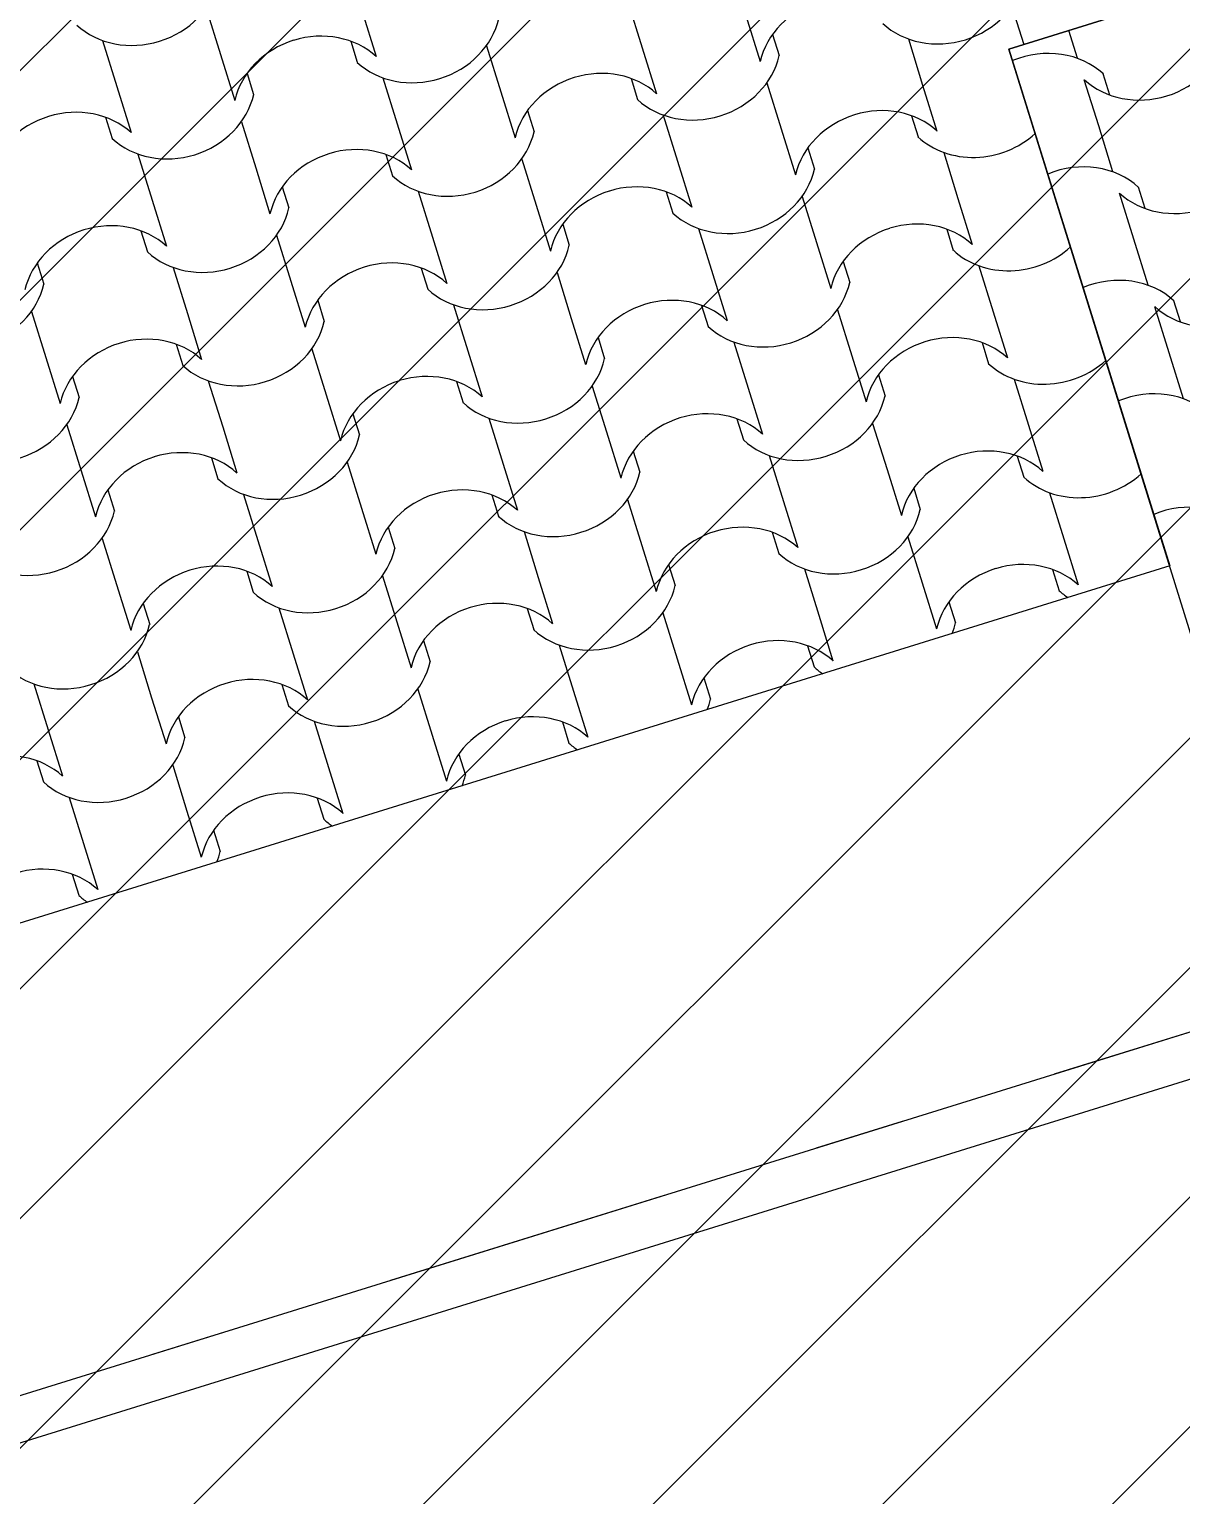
# Model space of a CAD drawing. Header units: metres. Extents: x -111189 to -108577, y -72951 to -72647.
# Drawn here: x -110194.27 to -110192.994, y -72662.649 to -72661.024 of the extents above; entities that cross this region are included whole.
import ezdxf

# ---------------------------------------------------------------- set-up
doc = ezdxf.new("R2010")
doc.units = ezdxf.units.M
doc.header["$MEASUREMENT"] = 0
doc.set_wipeout_variables(frame=1)
doc.linetypes.add('Dot & Dashed', pattern=[0.670278, 0.3175, -0.176389, 0, -0.176389])
doc.linetypes.add('Wipeout_Contour', pattern=[1, 0, -1])
for name, color, linetype in [('00 - Cotas Implantação', 7, 'Continuous'), ('02 - PASSEIOS', 7, 'Continuous'), ('03 - COBERTURA', 7, 'Continuous'), ('05 - VIGA', 7, 'Continuous'), ('13 - IMPLANTAÇÃO (apoio).Layer Apoio', 7, 'Continuous')]:
    doc.layers.add(name, color=color, linetype=linetype)
doc.styles.add('ESTILO_GERADO_2', font='malgunsl.ttf')
doc.dimstyles.new('ESTILO_GERADO__1', dxfattribs={"dimtxt": 0.15, "dimasz": 0.095, "dimexe": 0.18, "dimexo": 0.5, "dimgap": 0, "dimtad": 1, "dimzin": 0, "dimdsep": 46, "dimtxsty": 'ESTILO_GERADO_2', "dimblk": 'ARROWHEAD_2', "dimblk1": 'ARROWHEAD_2', "dimblk2": 'ARROWHEAD_2', "dimcen": 0.09, "dimclrd": 7, "dimclre": 7, "dimclrt": 7, "dimadec": 0, "dimazin": 0, "dimtfac": 1, "dimtdec": 4, "dimtmove": 0, "dimatfit": 3, "dimfxl": 1, "dimtolj": 1, "dimtzin": 0, "dimarcsym": 0})

# ---------------------------------------------------------------- blocks, each defined once
blk = doc.blocks.new('Malha_8_1', base_point=(-111182.45, -72914.5203))
at = {"color": 254, "linetype": 'Wipeout_Contour', "lineweight": 0, "ltscale": 1861428.278801215}
blk.add_wipeout([(-111182.45, -72914.5203), (-111181.1398, -72916.9324), (-111179.283, -72920.3506), (-111178.6992, -72921.4255), (-111173.1932, -72931.5618), (-111171.3979, -72934.867), (-111163.9365, -72948.6033), (-111162.5896, -72948.18), (-111170.1617, -72934.1975), (-111171.9536, -72930.8885), (-111177.4458, -72920.7467), (-111178.0283, -72919.6711), (-111179.8807, -72916.2505), (-111181.0503, -72914.0907)], dxfattribs=at).dxf.layer = '02 - PASSEIOS'
blk = doc.blocks.new('Viga_17_1', base_point=(-111170.9394, -72925.3738))
at = {"layer": '05 - VIGA', "color": 7, "linetype": 'Continuous', "lineweight": 13}
for p, q in [((-111170.9394, -72925.3738), (-111168.4566, -72924.602)), ((-111170.9246, -72925.4216), (-111168.4418, -72924.6498)), ((-111170.9246, -72925.4216), (-111170.9394, -72925.3738))]:
    blk.add_line(p, q, dxfattribs=at)
at = {"layer": '05 - VIGA', "color": 7, "linetype": 'Dot & Dashed', "lineweight": 13}
blk.add_line((-111170.9394, -72925.3738), (-111168.4566, -72924.602), dxfattribs=at)
blk = doc.blocks.new('Cobertura_1_1', base_point=(-111163.2146, -72915.6944))
at = {"layer": '03 - COBERTURA', "color": 253, "linetype": 'Continuous', "lineweight": 9}
for p, q in [((-111169.2055, -72923.499), (-111169.1896, -72923.55)), ((-111168.7799, -72923.5046), (-111168.7669, -72923.5466)), ((-111169.6731, -72923.5064), (-111169.6572, -72923.5574)), ((-111169.5004, -72923.5087), (-111169.4845, -72923.5597)), ((-111169.0748, -72923.5143), (-111169.059, -72923.5653)), ((-111169.0452, -72923.5353), (-111169.0379, -72923.5588)), ((-111169.7879, -72923.5421), (-111169.772, -72923.5931)), ((-111169.5128, -72923.5428), (-111169.5055, -72923.5662)), ((-111169.3623, -72923.5478), (-111169.3465, -72923.5988)), ((-111169.1896, -72923.55), (-111169.1738, -72923.601)), ((-111168.8947, -72923.5403), (-111168.8789, -72923.5914)), ((-111169.6572, -72923.5574), (-111169.6414, -72923.6084)), ((-111169.6277, -72923.5785), (-111169.6204, -72923.6019)), ((-111169.4771, -72923.5834), (-111169.4613, -72923.6345)), ((-111169.2021, -72923.5841), (-111169.1948, -72923.6076)), ((-111169.772, -72923.5931), (-111169.7562, -72923.6441)), ((-111169.3465, -72923.5988), (-111169.3306, -72923.6498)), ((-111169.0516, -72923.5891), (-111169.0357, -72923.6401)), ((-111168.8789, -72923.5914), (-111168.863, -72923.6424)), ((-111169.3169, -72923.6198), (-111169.3096, -72923.6432)), ((-111169.7845, -72923.6272), (-111169.7772, -72923.6507)), ((-111169.634, -72923.6322), (-111169.6181, -72923.6832)), ((-111169.4613, -72923.6345), (-111169.4454, -72923.6855)), ((-111169.1664, -72923.6248), (-111169.1505, -72923.6758)), ((-111168.8913, -72923.6254), (-111168.884, -72923.6489)), ((-111169.0357, -72923.6401), (-111169.0199, -72923.6911)), ((-111169.7488, -72923.6679), (-111169.7329, -72923.7189)), ((-111169.4737, -72923.6686), (-111169.4664, -72923.692)), ((-111169.0061, -72923.6611), (-111168.9988, -72923.6846)), ((-111168.8556, -72923.6661), (-111168.8398, -72923.7171)), ((-111169.6181, -72923.6832), (-111169.6023, -72923.7342)), ((-111169.3232, -72923.6735), (-111169.3074, -72923.7246)), ((-111169.1505, -72923.6758), (-111169.1347, -72923.7268)), ((-111169.5886, -72923.7042), (-111169.5813, -72923.7277)), ((-111169.438, -72923.7092), (-111169.4222, -72923.7602)), ((-111169.163, -72923.7099), (-111169.1557, -72923.7333)), ((-111169.0125, -72923.7149), (-111168.9966, -72923.7659)), ((-111168.8398, -72923.7171), (-111168.8239, -72923.7682)), ((-111169.7329, -72923.7189), (-111169.7171, -72923.7699)), ((-111169.3074, -72923.7246), (-111169.2915, -72923.7756)), ((-111169.2778, -72923.7456), (-111169.2705, -72923.769)), ((-111169.7454, -72923.753), (-111169.7381, -72923.7765)), ((-111169.5949, -72923.758), (-111169.579, -72923.809)), ((-111169.4222, -72923.7602), (-111169.4063, -72923.8113)), ((-111169.1273, -72923.7506), (-111169.1114, -72923.8016)), ((-111168.9966, -72923.7659), (-111168.9808, -72923.8169)), ((-111168.8522, -72923.7512), (-111168.8449, -72923.7747)), ((-111169.8602, -72923.7887), (-111169.8529, -72923.8121)), ((-111169.7097, -72923.7937), (-111169.6938, -72923.8447)), ((-111169.4346, -72923.7943), (-111169.4273, -72923.8178)), ((-111168.967, -72923.7869), (-111168.9597, -72923.8104)), ((-111168.8165, -72923.7919), (-111168.8007, -72923.8429)), ((-111169.579, -72923.809), (-111169.5632, -72923.86)), ((-111169.2841, -72923.7993), (-111169.2683, -72923.8503)), ((-111169.1114, -72923.8016), (-111169.0956, -72923.8526)), ((-111169.5494, -72923.83), (-111169.5422, -72923.8535)), ((-111169.8665, -72923.8424), (-111169.8507, -72923.8935)), ((-111169.6938, -72923.8447), (-111169.678, -72923.8957)), ((-111169.3989, -72923.835), (-111169.3831, -72923.886)), ((-111169.1239, -72923.8357), (-111169.1166, -72923.8591)), ((-111168.9734, -72923.8407), (-111168.9575, -72923.8917)), ((-111168.8007, -72923.8429), (-111168.7848, -72923.8939)), ((-111169.2683, -72923.8503), (-111169.2524, -72923.9014)), ((-111169.7063, -72923.8788), (-111169.699, -72923.9022)), ((-111169.2387, -72923.8714), (-111169.2314, -72923.8948)), ((-111169.0882, -72923.8764), (-111169.0723, -72923.9274)), ((-111168.8131, -72923.877), (-111168.8058, -72923.9005)), ((-111169.8507, -72923.8935), (-111169.8348, -72923.9445)), ((-111169.5558, -72923.8838), (-111169.5399, -72923.9348)), ((-111169.3831, -72923.886), (-111169.3672, -72923.9371)), ((-111168.9575, -72923.8917), (-111168.9416, -72923.9427)), ((-111169.8211, -72923.9145), (-111169.8138, -72923.9379)), ((-111169.6706, -72923.9195), (-111169.6547, -72923.9705)), ((-111169.3955, -72923.9201), (-111169.3882, -72923.9436)), ((-111169.245, -72923.9251), (-111169.2292, -72923.9761)), ((-111169.0723, -72923.9274), (-111169.0565, -72923.9784)), ((-111168.9279, -72923.9127), (-111168.9206, -72923.9362)), ((-111168.7774, -72923.9177), (-111168.7616, -72923.9687)), ((-111169.5399, -72923.9348), (-111169.5241, -72923.9858)), ((-111169.5103, -72923.9558), (-111169.5031, -72923.9793)), ((-111169.3598, -72923.9608), (-111169.344, -72924.0118)), ((-111169.8274, -72923.9682), (-111169.8116, -72924.0192)), ((-111169.6547, -72923.9705), (-111169.6389, -72924.0215)), ((-111169.2292, -72923.9761), (-111169.2133, -72924.0271)), ((-111169.0848, -72923.9615), (-111169.0775, -72923.9849)), ((-111168.9343, -72923.9665), (-111168.9184, -72924.0175)), ((-111168.7616, -72923.9687), (-111168.7457, -72924.0197)), ((-111169.6672, -72924.0046), (-111169.6599, -72924.028)), ((-111169.5167, -72924.0096), (-111169.5008, -72924.0606)), ((-111169.1996, -72923.9972), (-111169.1923, -72924.0206)), ((-111169.0491, -72924.0022), (-111169.0332, -72924.0532)), ((-111168.774, -72924.0028), (-111168.7667, -72924.0263)), ((-111169.8116, -72924.0192), (-111169.7957, -72924.0703)), ((-111169.344, -72924.0118), (-111169.3281, -72924.0628)), ((-111168.9184, -72924.0175), (-111168.9025, -72924.0685)), ((-111169.782, -72924.0403), (-111169.7747, -72924.0637)), ((-111168.8888, -72924.0385), (-111168.8815, -72924.062)), ((-111169.6315, -72924.0453), (-111169.6156, -72924.0963)), ((-111169.3564, -72924.0459), (-111169.3491, -72924.0694)), ((-111169.2059, -72924.0509), (-111169.1901, -72924.1019)), ((-111169.0332, -72924.0532), (-111169.0174, -72924.1042)), ((-111168.7383, -72924.0435), (-111168.7225, -72924.0945)), ((-111169.5008, -72924.0606), (-111169.485, -72924.1116)), ((-111169.4712, -72924.0816), (-111169.464, -72924.1051)), ((-111169.3207, -72924.0866), (-111169.3049, -72924.1376)), ((-111169.0457, -72924.0873), (-111169.0384, -72924.1107)), ((-111169.7883, -72924.094), (-111169.7725, -72924.145)), ((-111169.6156, -72924.0963), (-111169.5998, -72924.1473)), ((-111169.1901, -72924.1019), (-111169.1742, -72924.1529)), ((-111168.8952, -72924.0923), (-111168.8793, -72924.1433)), ((-111168.7225, -72924.0945), (-111168.7066, -72924.1455)), ((-111169.1605, -72924.123), (-111169.1532, -72924.1464)), ((-111169.6281, -72924.1304), (-111169.6208, -72924.1538)), ((-111169.4776, -72924.1354), (-111169.4617, -72924.1864)), ((-111169.3049, -72924.1376), (-111169.289, -72924.1886)), ((-111169.01, -72924.1279), (-111168.9941, -72924.179)), ((-111168.7349, -72924.1286), (-111168.7276, -72924.1521)), ((-111169.7725, -72924.145), (-111169.7566, -72924.196)), ((-111168.8793, -72924.1433), (-111168.8634, -72924.1943)), ((-111169.7429, -72924.1661), (-111169.7356, -72924.1895)), ((-111169.5924, -72924.171), (-111169.5765, -72924.2221)), ((-111169.3173, -72924.1717), (-111169.31, -72924.1952)), ((-111168.8497, -72924.1643), (-111168.8424, -72924.1877)), ((-111169.4617, -72924.1864), (-111169.4459, -72924.2374)), ((-111169.1668, -72924.1767), (-111169.151, -72924.2277)), ((-111168.9941, -72924.179), (-111168.9783, -72924.23)), ((-111169.7492, -72924.2198), (-111169.7334, -72924.2708)), ((-111169.4321, -72924.2074), (-111169.4248, -72924.2309)), ((-111169.2816, -72924.2124), (-111169.2658, -72924.2634)), ((-111169.0066, -72924.2131), (-111168.9993, -72924.2365)), ((-111169.5765, -72924.2221), (-111169.5607, -72924.2731)), ((-111169.151, -72924.2277), (-111169.1351, -72924.2787)), ((-111169.1214, -72924.2487), (-111169.1141, -72924.2722)), ((-111169.864, -72924.2555), (-111169.8482, -72924.3065)), ((-111169.589, -72924.2562), (-111169.5817, -72924.2796)), ((-111169.4385, -72924.2611), (-111169.4226, -72924.3122)), ((-111169.2658, -72924.2634), (-111169.2499, -72924.3144)), ((-111169.7334, -72924.2708), (-111169.7175, -72924.3218)), ((-111169.7038, -72924.2918), (-111169.6965, -72924.3153)), ((-111169.5533, -72924.2968), (-111169.5374, -72924.3479)), ((-111169.2782, -72924.2975), (-111169.2709, -72924.321)), ((-111169.8482, -72924.3065), (-111169.8323, -72924.3575)), ((-111169.4226, -72924.3122), (-111169.4068, -72924.3632)), ((-111169.393, -72924.3332), (-111169.3857, -72924.3566)), ((-111169.8606, -72924.3406), (-111169.8533, -72924.3641)), ((-111169.7101, -72924.3456), (-111169.6943, -72924.3966)), ((-111169.5374, -72924.3479), (-111169.5216, -72924.3989)), ((-111169.8249, -72924.3813), (-111169.8091, -72924.4323)), ((-111169.5499, -72924.3819), (-111169.5426, -72924.4054)), ((-111169.6943, -72924.3966), (-111169.6784, -72924.4476)), ((-111169.6647, -72924.4176), (-111169.6574, -72924.4411)), ((-111169.8091, -72924.4323), (-111169.7932, -72924.4833)), ((-111169.8215, -72924.4664), (-111169.8142, -72924.4898))]:
    blk.add_line(p, q, dxfattribs=at)
at = {"layer": '03 - COBERTURA', "color": 7, "linetype": 'Continuous', "lineweight": 13, "flags": 128}
for points in [[(-111162.6239, -72921.6369), (-111168.7832, -72923.5516)], [(-111168.7832, -72923.5516), (-111168.605, -72924.1246)], [(-111168.605, -72924.1246), (-111171.3743, -72924.9854)]]:
    blk.add_lwpolyline(points, dxfattribs=at)
at = {"layer": '03 - COBERTURA', "color": 253, "linetype": 'Continuous', "lineweight": 9}
for centre, major_axis, start_param, end_param in [((-111169.7486, -72923.4659), (0.0878, 0.0273), 3.607672, 5.817106), ((-111168.8555, -72923.4642), (0.0878, 0.0273), 3.607672, 5.817106), ((-111168.9694, -72923.576), (0.0883, 0.0274), 1.573772, 2.670554), ((-111169.4379, -72923.5073), (0.0878, 0.0273), 3.607672, 5.817106), ((-111169.5523, -72923.6193), (0.0883, 0.0274), 0.471039, 1.56782), ((-111169.5518, -72923.6191), (0.0883, 0.0274), 1.573772, 2.670554), ((-111169.1271, -72923.5486), (0.0878, 0.0273), 3.607672, 5.817106), ((-111169.241, -72923.6604), (0.0883, 0.0274), 1.573772, 2.670554), ((-111169.2415, -72923.6606), (0.0883, 0.0274), 0.471039, 1.56782), ((-111169.7095, -72923.5917), (0.0878, 0.0273), 3.607672, 5.817106), ((-111169.824, -72923.7037), (0.0883, 0.0274), 0.471039, 1.56782), ((-111168.9308, -72923.7019), (0.0883, 0.0274), 0.471039, 1.56782), ((-111169.8234, -72923.7035), (0.0883, 0.0274), 1.573772, 2.670554), ((-111168.9303, -72923.7018), (0.0883, 0.0274), 1.573772, 2.670554), ((-111169.3988, -72923.6331), (0.0878, 0.0273), 3.607672, 5.817106), ((-111168.8164, -72923.59), (0.0878, 0.0273), 3.607672, 5.200128), ((-111169.5127, -72923.7449), (0.0883, 0.0274), 1.573772, 2.670554), ((-111169.5132, -72923.745), (0.0883, 0.0274), 0.471039, 1.56782), ((-111169.088, -72923.6744), (0.0878, 0.0273), 3.607672, 5.817106), ((-111169.2024, -72923.7864), (0.0883, 0.0274), 0.471039, 1.56782), ((-111169.2019, -72923.7862), (0.0883, 0.0274), 1.573772, 2.670554), ((-111169.6704, -72923.7175), (0.0878, 0.0273), 3.607672, 5.817106), ((-111169.7849, -72923.8295), (0.0883, 0.0274), 0.471039, 1.56782), ((-111168.8917, -72923.8277), (0.0883, 0.0274), 0.471039, 1.56782), ((-111169.7843, -72923.8293), (0.0883, 0.0274), 1.573772, 2.670554), ((-111168.8912, -72923.8276), (0.0883, 0.0274), 1.573772, 2.670554), ((-111169.3597, -72923.7589), (0.0878, 0.0273), 3.607672, 5.817106), ((-111168.7772, -72923.7157), (0.0878, 0.0273), 3.607672, 5.200128), ((-111169.4736, -72923.8707), (0.0883, 0.0274), 1.573772, 2.670554), ((-111169.4741, -72923.8708), (0.0883, 0.0274), 0.471039, 1.56782), ((-111169.9421, -72923.802), (0.0878, 0.0273), 3.607672, 5.817106), ((-111169.0489, -72923.8002), (0.0878, 0.0273), 3.607672, 5.817106), ((-111169.1633, -72923.9122), (0.0883, 0.0274), 0.471039, 1.56782), ((-111169.1628, -72923.912), (0.0883, 0.0274), 1.573772, 2.670554), ((-111169.6313, -72923.8433), (0.0878, 0.0273), 3.607672, 5.817106), ((-111169.7452, -72923.9551), (0.0883, 0.0274), 1.573772, 2.670554), ((-111169.7458, -72923.9553), (0.0883, 0.0274), 0.471039, 1.56782), ((-111168.8521, -72923.9534), (0.0883, 0.0274), 1.573772, 2.670554), ((-111168.8526, -72923.9535), (0.0883, 0.0274), 0.471039, 1.56782), ((-111169.3206, -72923.8846), (0.0878, 0.0273), 3.607672, 5.817106), ((-111169.435, -72923.9966), (0.0883, 0.0274), 0.471039, 1.56782), ((-111168.7381, -72923.8415), (0.0878, 0.0273), 3.607672, 5.200128), ((-111169.4345, -72923.9965), (0.0883, 0.0274), 1.573772, 2.670554), ((-111169.903, -72923.9277), (0.0878, 0.0273), 3.607672, 5.817106), ((-111169.0098, -72923.926), (0.0878, 0.0273), 3.607672, 5.817106), ((-111169.1237, -72924.0378), (0.0883, 0.0274), 1.573772, 2.670554), ((-111169.1242, -72924.038), (0.0883, 0.0274), 0.471039, 1.56782), ((-111169.7067, -72924.0811), (0.0883, 0.0274), 0.471039, 1.56782), ((-111169.5922, -72923.9691), (0.0878, 0.0273), 3.607672, 5.817106), ((-111168.8135, -72924.0793), (0.0883, 0.0274), 0.471039, 1.56782), ((-111169.7061, -72924.0809), (0.0883, 0.0274), 1.573772, 2.670554), ((-111168.8129, -72924.0791), (0.0883, 0.0274), 1.573772, 2.670554), ((-111169.2815, -72924.0104), (0.0878, 0.0273), 3.607672, 5.817106), ((-111168.699, -72923.9673), (0.0878, 0.0273), 3.607672, 5.200128), ((-111169.3959, -72924.1224), (0.0883, 0.0274), 0.471039, 1.56782), ((-111169.3954, -72924.1222), (0.0883, 0.0274), 1.573772, 2.670554), ((-111169.8639, -72924.0535), (0.0878, 0.0273), 3.607672, 5.817106), ((-111168.9707, -72924.0518), (0.0878, 0.0273), 3.607672, 5.817106), ((-111169.0846, -72924.1636), (0.0883, 0.0274), 1.573772, 2.670554), ((-111169.0851, -72924.1638), (0.0883, 0.0274), 0.471039, 1.56782), ((-111169.5531, -72924.0949), (0.0878, 0.0273), 3.607672, 5.817106), ((-111169.6675, -72924.2069), (0.0883, 0.0274), 0.471039, 1.56782), ((-111168.7744, -72924.2051), (0.0883, 0.0274), 0.471039, 1.56782), ((-111169.667, -72924.2067), (0.0883, 0.0274), 1.573772, 2.670554), ((-111168.7738, -72924.2049), (0.0883, 0.0274), 1.573772, 2.670554), ((-111169.2424, -72924.1362), (0.0878, 0.0273), 3.607672, 5.817106), ((-111168.6599, -72924.0931), (0.0878, 0.0273), 3.607672, 3.754421), ((-111169.3563, -72924.248), (0.0883, 0.0274), 1.573772, 2.670554), ((-111169.3568, -72924.2482), (0.0883, 0.0274), 0.471039, 1.56782), ((-111168.9316, -72924.1776), (0.0878, 0.0273), 5.670357, 5.817106), ((-111169.8248, -72924.1793), (0.0878, 0.0273), 3.607672, 5.817106), ((-111169.046, -72924.2895), (0.0883, 0.0274), 0.471039, 1.56782), ((-111169.0455, -72924.2894), (0.0883, 0.0274), 1.573772, 2.670554), ((-111169.514, -72924.2207), (0.0878, 0.0273), 3.607672, 5.817106), ((-111168.9316, -72924.1776), (0.0878, 0.0273), 3.607672, 3.754421), ((-111169.6284, -72924.3326), (0.0883, 0.0274), 0.471039, 1.56782), ((-111169.6279, -72924.3325), (0.0883, 0.0274), 1.573772, 2.670554), ((-111169.2033, -72924.262), (0.0878, 0.0273), 5.670357, 5.817106), ((-111169.3172, -72924.3738), (0.0883, 0.0274), 1.573772, 2.670554), ((-111169.3177, -72924.374), (0.0883, 0.0274), 0.471039, 1.56782), ((-111169.7857, -72924.3051), (0.0878, 0.0273), 3.607672, 5.817106), ((-111169.9001, -72924.4171), (0.0883, 0.0274), 0.471039, 1.56782), ((-111169.2033, -72924.262), (0.0878, 0.0273), 3.607672, 3.754421), ((-111169.4749, -72924.3465), (0.0878, 0.0273), 5.670357, 5.817106), ((-111169.5888, -72924.4583), (0.0883, 0.0274), 1.573772, 2.670554), ((-111169.5893, -72924.4584), (0.0883, 0.0274), 0.471039, 1.56782), ((-111169.4749, -72924.3465), (0.0878, 0.0273), 3.607672, 3.754421), ((-111169.7466, -72924.4309), (0.0878, 0.0273), 5.670357, 5.817106), ((-111169.861, -72924.5429), (0.0883, 0.0274), 0.471039, 1.56782), ((-111169.7466, -72924.4309), (0.0878, 0.0273), 3.607672, 3.754421)]:
    blk.add_ellipse(centre, major_axis=major_axis, ratio=0.876216, start_param=start_param, end_param=end_param, dxfattribs=at)
blk = doc.blocks.new('*X120', base_point=(-110957.0649, -73026.2797))
at = {"layer": '03 - COBERTURA', "color": 253, "linetype": 'Continuous', "lineweight": 9}
for p, q in [((-111168.7071, -72923.5618), (-111168.7167, -72923.5309)), ((-111168.6838, -72923.6366), (-111168.6997, -72923.5856)), ((-111168.6714, -72923.6025), (-111168.6787, -72923.579)), ((-111168.668, -72923.6876), (-111168.6838, -72923.6366)), ((-111168.6447, -72923.7624), (-111168.6606, -72923.7114)), ((-111168.6323, -72923.7283), (-111168.6396, -72923.7048)), ((-111168.6289, -72923.8134), (-111168.6447, -72923.7624)), ((-111168.5932, -72923.8541), (-111168.6005, -72923.8306)), ((-111168.6056, -72923.8882), (-111168.6215, -72923.8372)), ((-111168.5898, -72923.9392), (-111168.6056, -72923.8882))]:
    blk.add_line(p, q, dxfattribs=at)
for centre, major_axis, start_param, end_param in [((-111168.6324, -72923.5262), (0.0883, 0.0274), 4.715365, 5.812147), ((-111168.7463, -72923.638), (0.0878, 0.0273), 0.466079, 1.674542), ((-111168.6319, -72923.526), (0.0883, 0.0274), 3.612631, 4.709413), ((-111168.7072, -72923.7638), (0.0878, 0.0273), 0.466079, 1.674542), ((-111168.5928, -72923.6518), (0.0883, 0.0274), 3.612631, 4.709413), ((-111168.6681, -72923.8896), (0.0878, 0.0273), 0.466079, 1.674542), ((-111168.5537, -72923.7776), (0.0883, 0.0274), 3.612631, 4.709413), ((-111168.629, -72924.0154), (0.0878, 0.0273), 0.466079, 1.674542), ((-111168.5899, -72924.1411), (0.0878, 0.0273), 0.466079, 1.674542)]:
    blk.add_ellipse(centre, major_axis=major_axis, ratio=0.876216, start_param=start_param, end_param=end_param, dxfattribs=at)
blk = doc.blocks.new('Cobertura_2_1', base_point=(-111162.6239, -72921.6369))
at = {"layer": '03 - COBERTURA', "color": 7, "linetype": 'Continuous', "lineweight": 13, "flags": 128}
for points in [[(-111168.7832, -72923.5516), (-111162.6239, -72921.6369)], [(-111168.0856, -72925.7957), (-111168.7832, -72923.5516)]]:
    blk.add_lwpolyline(points, dxfattribs=at)
at = {"layer": '03 - COBERTURA', "color": 7, "linetype": 'Continuous', "lineweight": 13}
blk.add_blockref('*X120', (-110957.0649, -73026.2797), dxfattribs=at)
blk = doc.blocks.new('ARROWHEAD_2')
at = {"color": 0, "linetype": 'Continuous', "lineweight": 0}
for p, q in [((-0.378, -0.655), (0.378, 0.655)), ((0, 0), (-1, 0))]:
    blk.add_line(p, q, dxfattribs=at)
blk = doc.blocks.new('*D3292')
at = {"layer": '00 - Cotas Implantação', "color": 7, "linetype": 'Continuous', "lineweight": -2, "transparency": 16777216}
for p, q in [((-110196.2403, -72661.9957), (-110196.4738, -72662.0683)), ((-110196.2737, -72662.1055), (-110195.6593, -72664.0821)), ((-110194.9349, -72666.4122), (-110195.5496, -72664.4348)), ((-110194.6111, -72666.4111), (-110195.0786, -72666.5564))]:
    blk.add_line(p, q, dxfattribs=at)
at = {"layer": 'Defpoints', "color": 0, "linetype": 'Continuous', "transparency": 16777216}
for p in [(-110195.7629, -72661.8473), (-110196.3019, -72662.0148), (-110194.1337, -72666.2627)]:
    blk.add_point(p, dxfattribs=at)
at = {"layer": '00 - Cotas Implantação', "color": 7, "linetype": 'Continuous', "lineweight": -2, "transparency": 16777216, "xscale": 0.095, "yscale": 0.095, "zscale": 0.095}
for p, rotation in [((-110196.3019, -72662.0148), 107.2685052646619), ((-110194.9067, -72666.503), 287.2685052646619)]:
    blk.add_blockref('ARROWHEAD_2', p, dxfattribs=dict(at, rotation=rotation))
at = {"layer": '00 - Cotas Implantação', "color": 7, "linetype": 'Continuous', "lineweight": 5, "transparency": 16777216, "insert": (-110195.6044, -72664.2585), "char_height": 0.15, "attachment_point": 5, "rotation": 287.2685, "style": 'ESTILO_GERADO_2'}
blk.add_mtext('\\A1;4.70', dxfattribs=at)

msp = doc.modelspace()

# ---------------------------------------------------------------- block references
at = {"layer": '02 - PASSEIOS', "color": 7, "lineweight": 13}
msp.add_blockref('Malha_8_1', (-110206.8514, -72652.0145), dxfattribs=at)

# ---------------------------------------------------------------- next in the draw order: hatches: boundary and pattern name
at = {"layer": '13 - IMPLANTAÇÃO (apoio).Layer Apoio', "linetype": 'Continuous', "lineweight": 13}
h = msp.add_hatch(dxfattribs=at)
h.set_pattern_fill('MASONRY_BLOCK_0001', color=134, style=0, pattern_type=2)
h.set_pattern_definition([(45, (-110190.99825, -72660.07814), (-0.1272792, 0.1272792), [])])
h.paths.add_polyline_path([(-110197.3213, -72656.8339), (-110195.7629, -72661.8473), (-110195.5233, -72661.7728), (-110194.1281, -72666.2609), (-110184.6752, -72663.3224), (-110187.6288, -72653.8209)])

# ---------------------------------------------------------------- next in the draw order: block references
at = {"layer": '03 - COBERTURA', "color": 7, "linetype": 'Continuous', "lineweight": 13}
for name, p in [('Cobertura_1_1', (-110187.616, -72653.1886)), ('Cobertura_2_1', (-110187.0253, -72659.1311))]:
    msp.add_blockref(name, p, dxfattribs=at)
at = {"layer": '05 - VIGA', "color": 7, "lineweight": 13}
msp.add_blockref('Viga_17_1', (-110195.3408, -72662.868), dxfattribs=at)

# ---------------------------------------------------------------- next in the draw order: dimensions: what is measured, and where the dimension line sits
at = {"layer": '00 - Cotas Implantação', "color": 7, "linetype": 'Continuous', "lineweight": 5}
dim = msp.add_linear_dim(base=(-110196.3019, -72662.0148), p1=(-110194.1337, -72666.2627), p2=(-110195.7629, -72661.8473), angle=107.2685, dimstyle='ESTILO_GERADO__1', dxfattribs=at)
dim.commit()
dim.dimension.update_dxf_attribs({"geometry": '*D3292', "text_midpoint": (-110195.6044, -72664.2585), "dimtype": 160, "text_rotation": 287.2685})

doc.saveas('drawing.dxf')
